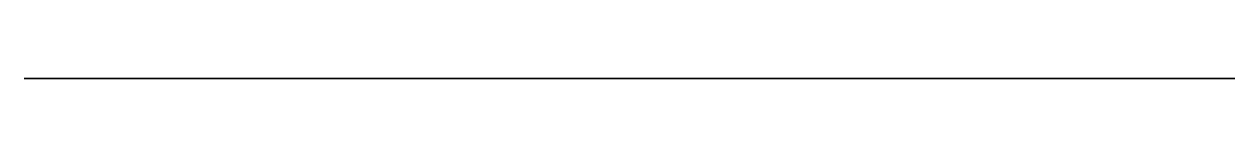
# Model space of a CAD drawing. Header units: centimetres. Extents: x -37.5 to 12.5, y 0 to 0.
import ezdxf

# ---------------------------------------------------------------- set-up
doc = ezdxf.new("R2010")
doc.units = ezdxf.units.CM
doc.header["$MEASUREMENT"] = 0
doc.layers.add('', color=7, linetype='Continuous')

msp = doc.modelspace()

# ---------------------------------------------------------------- linework, layer by layer
at = {"layer": ''}
for p, q in [((-37.5, 0), (12.5, 0)), ((-37.5, 0, -40), (-37.5, 0)), ((12.5, 0, -40), (-37.5, 0, -40)), ((12.5, 0), (12.5, 0, -40))]:
    msp.add_line(p, q, dxfattribs=at)
msp.add_point((0, 0), dxfattribs=at)

doc.saveas('drawing.dxf')
